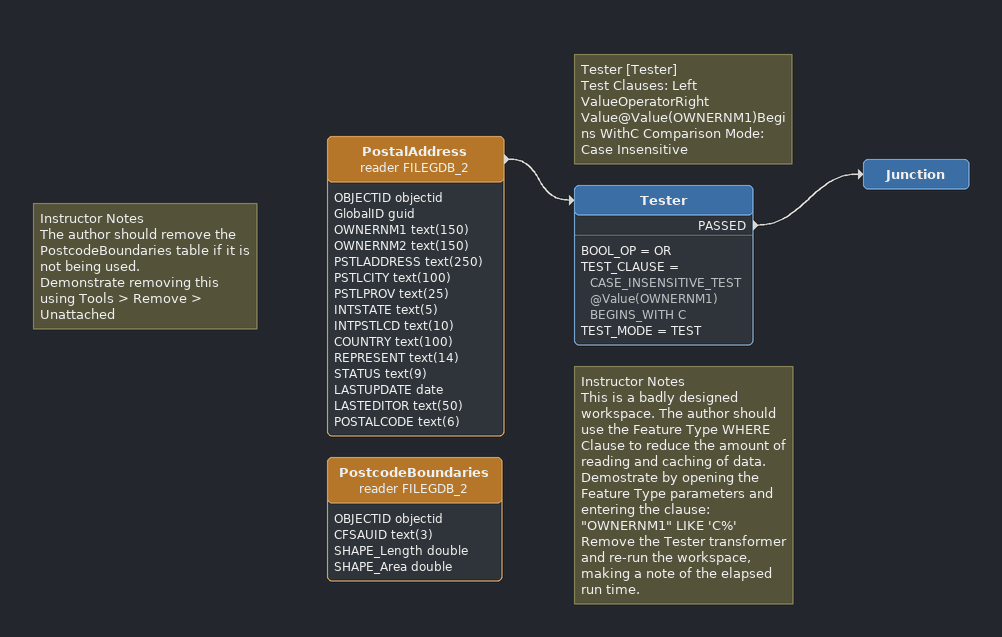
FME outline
PostalAddress (reader FILEGDB_2)
    attributes: OBJECTID objectid, GlobalID guid, OWNERNM1 text(150), OWNERNM2 text(150), PSTLADDRESS text(250), PSTLCITY text(100), PSTLPROV text(25), INTSTATE text(5), INTPSTLCD text(10), COUNTRY text(100), REPRESENT text(14), STATUS text(9), LASTUPDATE date, LASTEDITOR text(50), POSTALCODE text(6)
    -> Tester
Note: Tester [Tester] / Test Clauses: Left ValueOperatorRight Value@Value(OWNERNM1)Begins WithC Comparison Mode: Case Insensitive
Note: Instructor Notes / This is a badly designed workspace. The author should use the Feature Type WHERE Clause to reduce the amount of reading and caching of data. / Demostrate by opening the Feature Type parameters and entering the clause: / "OWNERNM1" LIKE 'C%' / Remove the Tester transformer and re-run the workspace, making a note of the elapsed run time.
Tester
    BOOL_OP = OR
    TEST_CLAUSE = CASE_INSENSITIVE_TEST @Value(OWNERNM1) BEGINS_WITH C
    TEST_MODE = TEST
    PASSED -> Junction
Junction
Note: Instructor Notes / The author should remove the PostcodeBoundaries table if it is not being used. / Demonstrate removing this using Tools > Remove > Unattached
PostcodeBoundaries (reader FILEGDB_2)
    attributes: OBJECTID objectid, CFSAUID text(3), SHAPE_Length double, SHAPE_Area double
